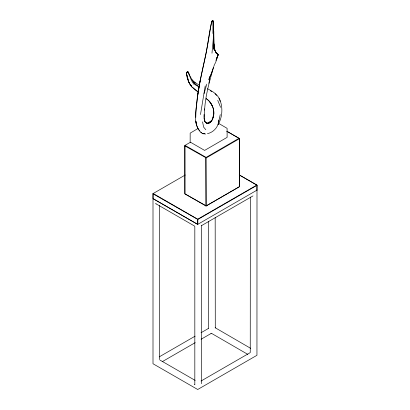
<?xml version="1.0" encoding="UTF-8"?>
<svg xmlns="http://www.w3.org/2000/svg" width="410" height="410" viewBox="0 0 410 410"><rect width="100%" height="100%" fill="white"/><g stroke="black" fill="none" stroke-linecap="round" stroke-linejoin="round"><path stroke-width="0.61" d="M190.435 142.239L184.91 145.427L184.895 193.848L206.327 205.897L239.404 186.709L239.394 138.565L226.75 131.205M239.394 138.565L239.404 186.709L205.963 205.994L184.895 193.848L184.838 145.878L185.095 145.396L206.127 157.389L206.327 205.897L205.963 205.994M210.555 76.014L213.518 67.266C208.541 84.88 202.996 103.443 204.887 121.842L203.954 118.095M213.354 46.094L213.338 49.277L213.82 31.385M213.405 35.916L213.42 32.733M212.928 33.512L212.959 20.51L212.477 20.5L212.59 21.243M203.97 117.485L204.052 114.441M206.235 98.656C213.851 103.612 216.716 115.692 210.217 122.6L207.834 123.436L205.825 122.616L204.892 121.088M218.535 120.022C219.119 126.459 213.497 132.435 207.47 133.645M211.985 53.192C212.841 42.486 214.604 31.611 212.939 20.91L211.949 21.12L211.124 24.175L208.582 39.473M211.898 21.258L212.626 20.838L211.949 21.12C208.808 33.2 207.885 45.828 205.092 58.02C202.176 71.176 199.06 84.296 197.343 97.677C196.738 109.039 191.301 125.532 202.514 133.701L205.682 134.008M204.344 110.111L204.503 108.85M197.343 97.677L200.152 80.539M200.485 114.574L205.225 85.844M198.983 86.94L195.221 84.773L191.952 79.622L187.76 71.991L187.862 71.401L187.626 71.914L186.458 72.401C186.688 80.801 191.28 88.201 198.599 92.219M213.728 113.821L212.324 119.889M208.47 40.098C204.195 65.81 196.185 91.123 195.77 117.337M220.252 114.574L218.115 124.635C222.44 117.147 223.066 107.543 219.786 99.553M208.823 83.338L209.833 79.063M185.233 175.014L153.048 193.592L153.002 198.624L197.707 224.378L256.952 190.173L256.998 185.146L239.414 174.993M256.952 190.173L256.998 185.146L239.214 174.937M206.127 98.641C214.076 103.668 216.68 115.451 210.217 122.6L207.834 123.436M204.057 93.623L206.778 84.163M186.786 74.507L186.458 72.401L187.76 71.991L188.61 72.498C189.871 76.731 191.234 81.016 194.114 84.511M215.337 63.376L218.146 54.709L216.034 52.567L214.548 49.636L216.152 53.069L218.146 54.709L216.372 59.496M209.94 76.245L208.833 79.607L212.785 69.91M213.712 66.686L214.825 63.688M216.793 58.256L218.146 54.709L216.034 52.567L216.152 53.069M215.921 60.47L218.146 54.709M256.798 185.089L197.707 219.207L197.507 224.321L197.856 224.29L197.856 219.463L256.952 185.346M201.674 225.536L201.474 383.704M256.798 190.26L256.998 189.973M208.177 328.615L208.572 328.041L208.526 221.497M210.32 122.216L208.813 123.113L207.24 123.215M186.955 72.462L187.76 71.991M206.127 157.389L239.045 138.273L239.327 138.744L206.245 157.927L184.838 145.878M198.127 128.438L190.173 133.132L190.148 142.044L204.631 150.409L227.119 137.36L227.094 128.335L218.591 123.354M206.942 123.348L211.903 120.484M156.036 203.939L155.687 203.626L194.524 226.043L194.822 226.561L194.822 384.785L194.719 384.324M201.428 225.679L252.985 195.913M159.218 356.879L195.124 336.149M201.023 332.741L208.326 328.528M162.201 361.707L195.211 342.652M201.11 339.244L211.165 333.443M250.243 352.272L250.346 197.061M201.038 381.023L250.146 352.672M186.458 72.401L187.073 72.083M197.856 219.463L153.002 193.797L153.202 193.51L197.707 219.207M211.017 333.53L211.709 333.473L247.845 354.389M202.514 133.701L204.359 133.696M203.17 133.46L204.38 133.578M199.316 84.906L197.01 83.814L192.556 80.478M207.393 88.729C212.785 91.399 218.827 94.951 220.185 101.321M200.844 132.302L201.776 132.763M212.477 20.5L212.959 20.51L213.338 22.007L214.281 48.564M227.007 131.359L239.045 138.273M197.707 224.378L153.002 198.624L153.048 193.592M250.71 348.362L215.132 327.703L215.281 327.964L215.178 217.561M159.956 360.077L195.186 380.418M210.227 90.641L211.826 91.671M194.376 82.415L195.329 83.066M198.384 86.161L195.037 83.84L191.952 79.622M205.825 122.616L206.717 123.251L205.343 122.195M192.859 87.617L198.332 91.922M186.852 75.02C187.862 78.951 188.482 83.527 191.608 86.418M215.024 93.731L216.654 95.51M205.825 129.729L203.601 127.069L202.581 121.842M190.102 84.808L191.916 87.12M198.455 129.15L199.819 130.949M189.563 83.25L188.866 82.256L186.945 75.102M190.963 85.239L191.665 86.233M209.746 101.834L212.426 106.195M195.688 121.047L196.462 124.742L198.112 128.704M217.741 100.353L220.616 107.369M187.862 71.401L188.928 74.123M219.042 98.057L219.468 99.656M215.055 50.681L213.841 43.465M196.062 121.345L196.462 124.742M213.835 44.147L214.01 46.007M205.702 157.829L205.799 205.81M256.998 190.317L256.952 355.296L197.707 389.5L153.002 363.747L153.002 198.968M159.654 205.518L159.654 359.56"/></g></svg>
